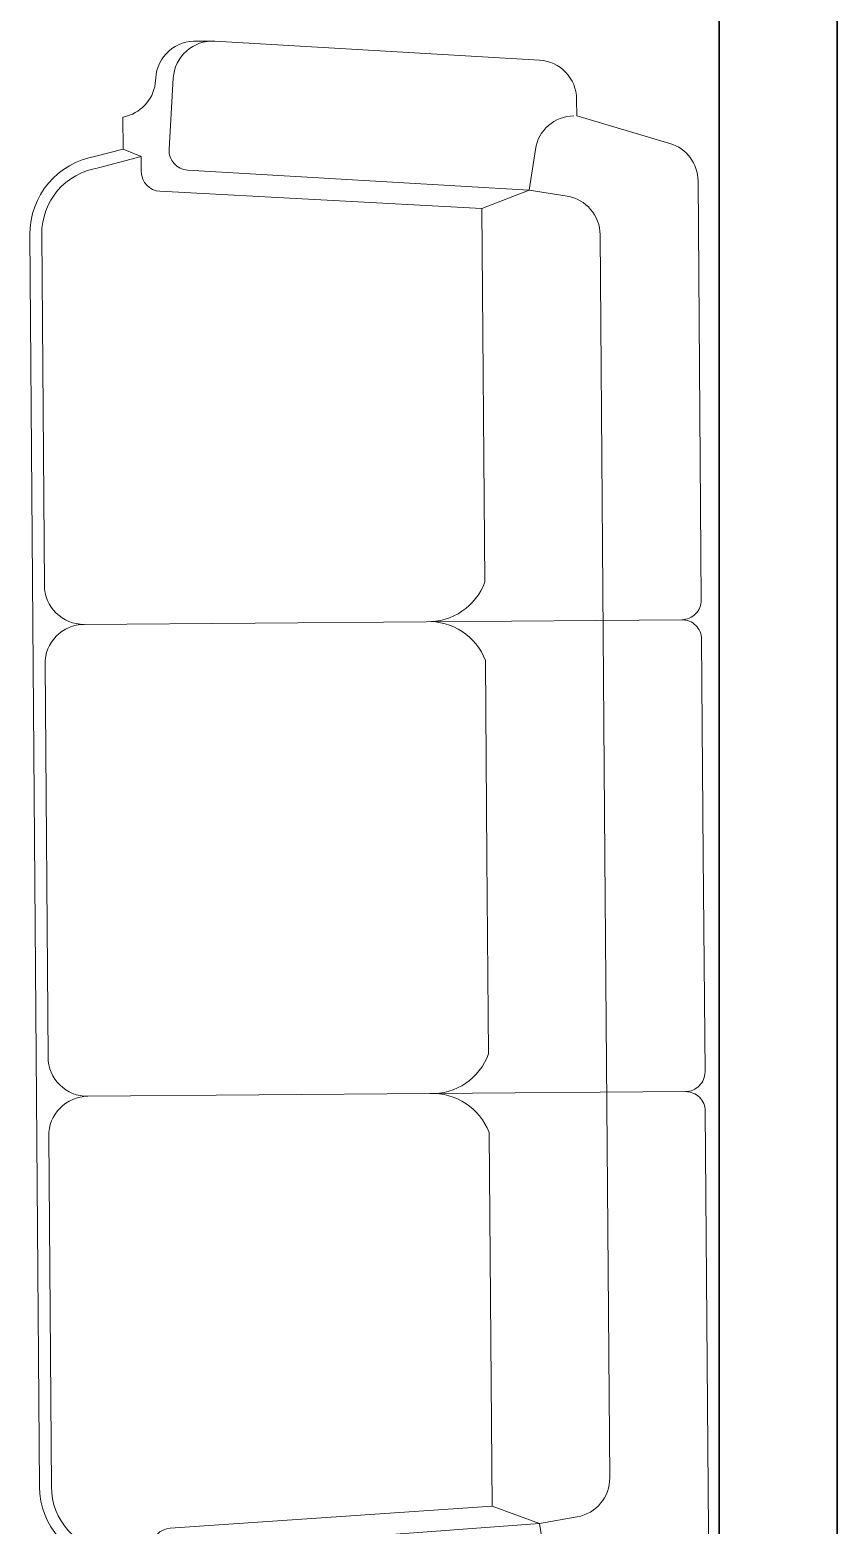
# Model space of a CAD drawing. Header units: millimetres. Extents: x 235.7 to 251.5, y 148.6 to 159.
# Drawn here: x 250.524 to 251.55, y 154.901 to 156.802 of the extents above; entities that cross this region are included whole.
import ezdxf

# ---------------------------------------------------------------- set-up
doc = ezdxf.new("R2010")
doc.units = ezdxf.units.MM
doc.layers.add('A-FURN', color=9, linetype='Continuous', lineweight=18)
doc.layers.add('A-WALL-FULL-EXTR', color=7, linetype='Continuous', lineweight=35)

msp = doc.modelspace()

# ---------------------------------------------------------------- linework, layer by layer
at = {"layer": 'A-FURN'}
for p, q in [((251.0275, 156.0495), (251.3525, 156.052)), ((251.0322, 155.4495), (251.3571, 155.452))]:
    msp.add_line(p, q, dxfattribs=at)
at = {"layer": 'A-FURN', "lineweight": 20}
for p, q in [((251.0275, 156.0495), (250.5925, 156.0461)), ((251.0322, 155.4495), (250.5972, 155.4461))]:
    msp.add_line(p, q, dxfattribs=at)
at = {"layer": 'A-FURN'}
for points in [[(250.6421, 156.6503), (250.6418, 156.691), (250.6465, 156.6923, 0.323545), (250.6835, 156.7376), (250.6837, 156.7405, -0.414214), (250.7365, 156.7875), (250.7588, 156.7876)], [(251.3798, 155.7522), (251.3777, 156.0272, 0.414214), (251.3525, 156.052, 0.414214), (251.3773, 156.0772), (251.3732, 156.6099, 0.33005), (251.3374, 156.6575), (251.219, 156.6925), (251.2188, 156.7138, 0.394867), (251.1717, 156.7633), (250.7588, 156.7876, 0.414214), (250.706, 156.7406), (250.7007, 156.6501, 0.414214), (250.7242, 156.6237), (251.1586, 156.5981), (251.0984, 156.575), (250.689, 156.5967, -0.396542), (250.6653, 156.6215), (250.6652, 156.6409)], [(251.2153, 156.6925, 0.369416), (251.1663, 156.6499), (251.1586, 156.5981), (251.2066, 156.5904, -0.366122), (251.2487, 156.5414), (251.2548, 155.7512)], [(251.3798, 155.7522), (251.382, 155.4772, -0.414214), (251.3571, 155.452, -0.414214), (251.3823, 155.4272), (251.3865, 154.8945, -0.33005), (251.3514, 154.8464), (251.2335, 154.8095), (251.2337, 154.7882, -0.394867), (251.1874, 154.738), (250.7749, 154.7073, -0.414214), (250.7214, 154.7534), (250.7146, 154.8439, -0.414214), (250.7377, 154.8707), (251.1717, 154.9029), (251.1112, 154.9251), (250.7022, 154.897, 0.396542), (250.6789, 154.8719), (250.679, 154.8525)], [(251.2299, 154.8094, -0.369416), (251.1802, 154.8513), (251.1717, 154.9029), (251.2196, 154.9114, 0.366122), (251.2609, 154.961), (251.2548, 155.7512)]]:
    msp.add_lwpolyline(points, format="xyb", dxfattribs=at)
at = {"layer": 'A-FURN', "lineweight": 20}
msp.add_lwpolyline([(250.5429, 155.9957), (250.5468, 155.4957, 0.414214), (250.5972, 155.4461, 0.414214), (250.5476, 155.3957), (250.551, 154.9497, 0.372588), (250.6244, 154.8661), (250.679, 154.8525), (250.6561, 154.8427), (250.6216, 154.8514, -0.370178), (250.536, 154.9496), (250.5237, 156.5417, -0.370178), (250.6077, 156.6412), (250.6421, 156.6503), (250.6652, 156.6409), (250.6108, 156.6265, 0.372588), (250.5387, 156.5418), (250.5421, 156.0957, 0.414214), (250.5925, 156.0461, 0.414214)], format="xyb", close=True, dxfattribs=at)
msp.add_lwpolyline([(251.0984, 156.575), (251.1021, 156.1001, -0.324936), (251.0275, 156.0495, -0.324936), (251.1029, 156.0001), (251.1048, 155.7501), (251.1068, 155.5001, -0.324936), (251.0322, 155.4495, -0.324936), (251.1075, 155.4001), (251.1112, 154.9251)], format="xyb", dxfattribs=at)
at = {"layer": 'A-WALL-FULL-EXTR'}
for p, q in [((251.5499, 158.5368), (251.5499, 152.5368)), ((251.3999, 152.6568), (251.3999, 158.3868))]:
    msp.add_line(p, q, dxfattribs=at)

doc.saveas('drawing.dxf')
